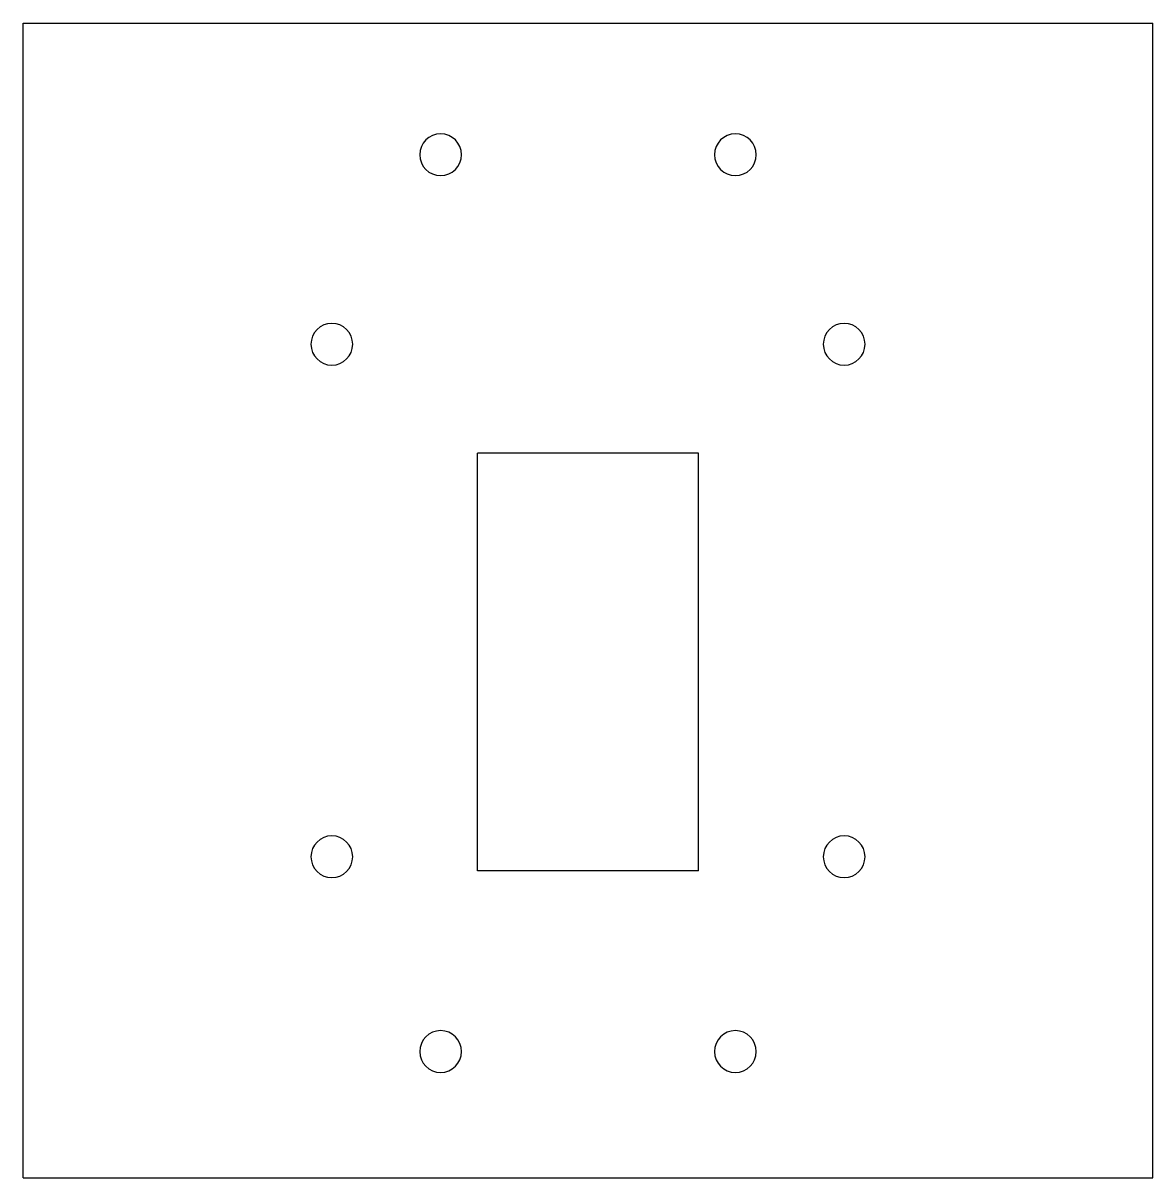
# Model space of a CAD drawing. Header units: millimetres. Extents: x 0 to 92, y 0 to 94.
import ezdxf

# ---------------------------------------------------------------- set-up
doc = ezdxf.new("R2010")
doc.units = ezdxf.units.MM

msp = doc.modelspace()

# ---------------------------------------------------------------- linework, layer by layer
for p, q in [((0, 0), (0, 94)), ((0, 94), (92, 94)), ((92, 0), (92, 94)), ((37, 25), (37, 59)), ((55, 59), (37, 59)), ((55, 25), (55, 59)), ((55, 25), (37, 25)), ((0, 0), (92, 0))]:
    msp.add_line(p, q)
for centre, start, end in [((34, 83.285), 0, 180), ((58, 83.285), 0, 180), ((34, 83.285), -180, 0), ((58, 83.285), -180, 0), ((25.14, 67.86), 0, 180), ((66.86, 67.86), 0, 180), ((25.14, 67.86), -180, 0), ((66.86, 67.86), -180, 0), ((25.14, 26.14), 0, 180), ((66.86, 26.14), 0, 180), ((25.14, 26.14), -180, 0), ((66.86, 26.14), -180, 0), ((34, 10.285), 0, 180), ((58, 10.285), 0, 180), ((34, 10.285), -180, 0), ((58, 10.285), -180, 0)]:
    msp.add_arc(centre, 1.7, start, end)

doc.saveas('drawing.dxf')
